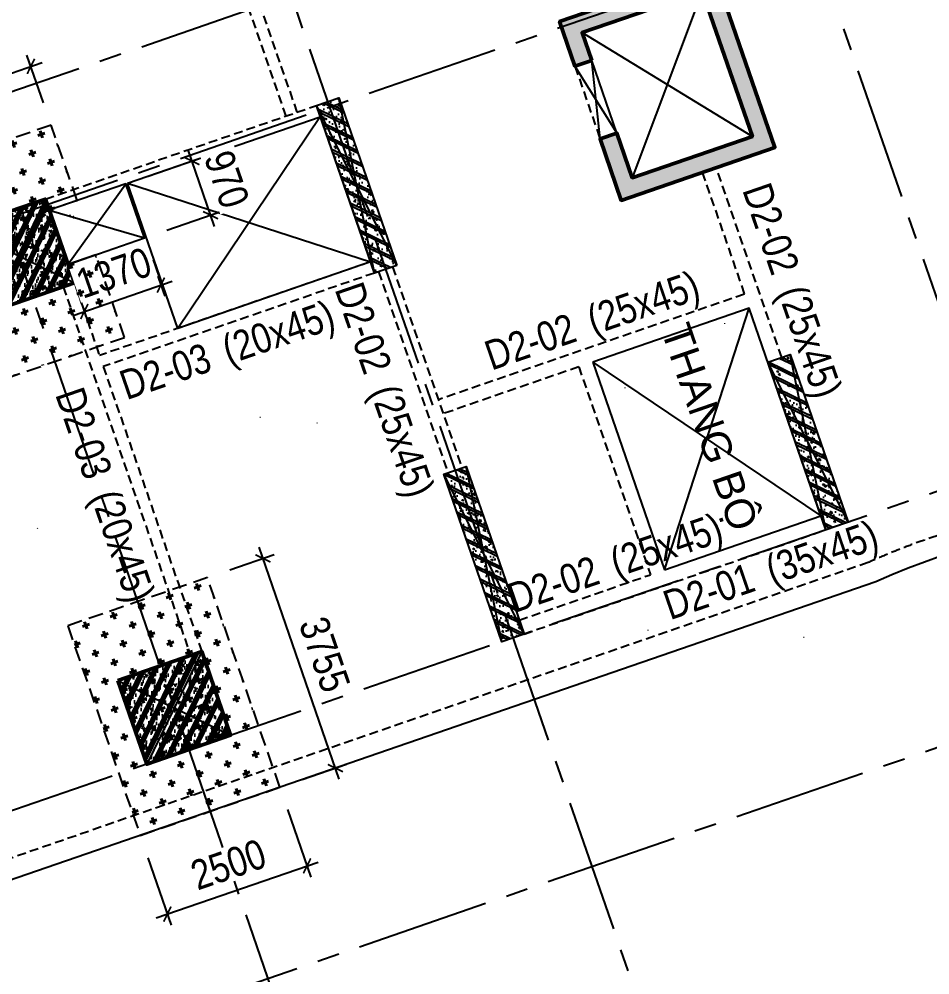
# Model space of a CAD drawing. Header units: millimetres. Extents: x -80883 to 1826631, y -376836 to 309394.
# Drawn here: x 1083966 to 1099371, y -320233 to -304058 of the extents above; entities that cross this region are included whole.
import ezdxf
from ezdxf.enums import TextEntityAlignment as Align

# ---------------------------------------------------------------- set-up
doc = ezdxf.new("R2010")
doc.units = ezdxf.units.MM
doc.header["$LTSCALE"] = 100
doc.header["$PDMODE"] = 32
doc.header["$PDSIZE"] = 2.5
for name, pattern in [('CENTER2', [1.125, 0.75, -0.125, 0.125, -0.125]), ('DASHED', [4.5, 3, -1.5]), ('HIDDEN', [0.375, 0.25, -0.125])]:
    doc.linetypes.add(name, pattern=pattern)
for name, color, linetype, lineweight in [('0-Hatch', 250, 'Continuous', 40), ('ccu12-Tencaukien', 9, 'Continuous', 15), ('KT-Net cot vach', 6, 'Continuous', 50)]:
    doc.layers.add(name, color=color, linetype=linetype, lineweight=lineweight)
for name, color, linetype in [('0-khuat', 3, 'HIDDEN'), ('A-GLAZ', 135, 'Continuous'), ('ccu11-Khuat', 9, 'DASHED'), ('ccu11-Thay', 7, 'Continuous'), ('ccu12-Manh', 8, 'Continuous'), ('ccu12-Text', 31, 'Continuous'), ('ccu12-Thay', 7, 'Continuous'), ('ccu12-Truc', 13, 'CENTER2'), ('KC2-DIM', 251, 'Continuous'), ('Xref.Asix of Basement B2$0$AUDIT_I_220805193045-5', 6, 'Continuous'), ('Xref_ST_MBDV Cot vach 30.7.2022|Xref_ST_MBDV Cot vach 30.7.2022|Xref_ST_MBDV Cot vach 30.7.2022|Xref_ST_MBDV Cot vach 30.7.2022|KC-Betong', 6, 'Continuous')]:
    doc.layers.add(name, color=color, linetype=linetype)
doc.styles.add('Arial', font='arial.ttf', dxfattribs={"width": 0.7})
doc.styles.add('Arial Narrow', font='ARIALN.TTF')
doc.dimstyles.new('ccu12-200', dxfattribs={"dimscale": 200, "dimtxt": 2.5, "dimasz": 1, "dimexe": 1, "dimexo": 2, "dimgap": 1, "dimtad": 1, "dimdec": 0, "dimrnd": 5, "dimdsep": 46, "dimtxsty": 'Arial Narrow', "dimblk": 'ARCHTICK', "dimcen": -1, "dimdle": 1, "dimclrd": 256, "dimclre": 256, "dimclrt": 3, "dimadec": 0, "dimazin": 2, "dimtfac": 0.1, "dimtdec": 0, "dimtmove": 0, "dimatfit": 1, "dimldrblk": 'ARCHTICK', "dimfxl": 1, "dimtvp": 0.8333333333333334, "dimtolj": 1, "dimtzin": 12, "dimarcsym": 0})
pattern_1 = [(49.99999999999999, (-549.9999999999709, 3049.999999999996), (286.9040730403014, -25.10085399303804), [30, -330]), (355, (-549.9999999999709, 3049.999999999996), (-55.50053344520001, 300.8768534800047), [24, -264]), (100.4514, (-526.0913279999709, 3047.908263999996), (231.4037526856086, 275.7758168243814), [25.496076, -280.4568448]), (46.18420000000001, (-549.9999999999709, 3129.999999999996), (426.8964194502578, -66.20760573160723), [45, -495]), (96.6356, (-514.4253019999708, 3124.482677199996), (373.8650822194813, 389.6471483601767), [38.2441152, -420.6852]), (351.1842, (-549.9999999999709, 3129.999999999996), (373.8647780534509, 389.6474403701299), [36, -396]), (21, (-509.9999999999709, 3109.999999999996), (238.7628208473847, -161.0475562661355), [30, -330]), (326.0000000000001, (-509.9999999999709, 3109.999999999996), (97.32613276863269, 290.0600180187412), [24, -264]), (71.4514, (-490.1031067999709, 3096.579357599996), (336.089051432596, 129.012198683981), [25.496076, -280.4568448]), (37.50000000000001, (-549.9999999999709, 3049.999999999996), (4.863942126916267, 133.1575415325246), [0, -260.8, 0, -268, 0, -265]), (7.499999999999999, (-549.9999999999709, 3049.999999999996), (105.2278149768594, 157.7646847529441), [0, -152.8, 0, -254.8, 0, -101]), (327.5, (-639.1999999999709, 3049.999999999996), (213.5289744689636, -9.021948693751902), [0, -100, 0, -312, 0, -414]), (317.5, (-679.1999999999709, 3049.999999999996), (233.2744677369545, 40.04199293292709), [0, -130, 0, -207.2, 0, -294]), (45, (-549.9999999999709, 3049.999999999996), (-120.2081528017131, 120.2081528017131), []), (45, (-549.9999999999709, 3098.999999999996), (-120.2081528017131, 120.2081528017131), [])]

# ---------------------------------------------------------------- blocks, each defined once
blk = doc.blocks.new('Grid-ST-flat-3')
at = {"layer": 'ccu12-Truc', "ltscale": 30}
for p, q in [((332626.6722212732, -42661.57128335354), (351715.9639600302, -97953.08526004129)), ((324450.2562037199, -45484.46361355273), (343539.5479429879, -100775.9775917197)), ((318967.803845129, -47377.27003148972), (338057.0955847398, -102668.7840106485)), ((348389.8671523776, -54057.7060485669), (307655.7401533651, -68121.08717252291)), ((349042.5590209738, -55948.20686175592), (308308.4320219613, -70011.58798571193)), ((377595.9390357226, -60477.92775269795), (312746.7367284152, -82866.99351539748)), ((352142.8453968058, -64928.08572440384), (311408.718397793, -78991.46684835991))]:
    blk.add_line(p, q, dxfattribs=at)
blk = doc.blocks.new('LOI-B2-T1-PN')
at = {"layer": 'KT-Net cot vach'}
h = blk.add_hatch(dxfattribs=at)
h.set_pattern_fill('1BETONG2-BOP', color=250, scale=30, style=0, pattern_type=2)
h.set_pattern_definition([(69.04713795401962, (17329.27607425139, -10971.50260310754), (209.5408150160534, 52.4275389604423), [22.49999999999967, -247.4999999999974]), (14.04713795401967, (17329.27607425139, -10971.50260310754), (-112.9888797136512, 199.7186960031902), [17.99999999999967, -197.9999999999974]), (119.4985379540196, (17346.73780785338, -10967.13364041253), (96.55213107871269, 252.1461576231357), [19.12205699999967, -210.3426335999974]), (65.23133795401962, (17309.69531820272, -10914.78757870855), (318.8479477665745, 57.54985840890612), [33.74999999999934, -371.2499999999947]), (115.6827379540196, (17336.26598341321, -10909.99177388585), (169.6772687876662, 367.7426062021764), [28.6830864, -315.5139]), (10.23133795401963, (17309.69531820272, -10914.78757870855), (169.6769816806724, 367.7427387715611), [26.99999999999998, -296.9999999999997]), (40.04713795401962, (17342.94801941444, -10919.17595678411), (208.685901516953, -55.73324418241951), [22.5, -247.5]), (245.0471379540196, (17342.94801941444, -10919.17595678411), (226.3167839920097, -37.87819630967974), [17.99999999999967, -197.9999999999974]), (90.49853795401846, (17360.33850826626, -10923.8204049003), (206.6892795315937, 173.7225965344256), [19.12205699999998, -210.3426335999998]), (86.54713795401962, (17329.27607425139, -10971.50260310754), (-73.0343233223647, 68.21249018210884), [0, -195.6, 0, -201, 0, -198.75]), (23.54713795401962, (17329.27607425139, -10971.50260310754), (43.13773376636044, 135.5289346431329), [0, -114.6, 0, -191.1, 0, -75.75]), (346.5471379540196, (17266.03882204625, -10993.33514610148), (153.5869696668104, 45.86723397553281), [0, -75, 0, -234, 0, -310.5]), (336.5471379540196, (17237.68130984693, -11003.12552412564), (155.5764329255628, 85.4834131405494), [0, -97.5, 0, -155.4, 0, -220.5]), (334.0471379540196, (17329.27607425139, -10971.50260310754), (55.79802255084359, 114.6421854267248), []), (334.0471379540196, (17317.28286117152, -10936.76465066319), (55.79802255084359, 114.6421854267248), [])])
h.paths.add_polyline_path([(25769.44210547558, -4009.780734042346), (25606.26913840394, -3537.155530718795), (27638.55751273665, -2835.511772305064), (28487.05694148713, -5293.162829644221), (26454.76856718189, -5994.806588023377), (26193.69181985571, -5238.606262686721), (25910.11669786018, -5336.51004292554), (26269.09722542646, -6376.285490257374), (28868.53584372322, -5478.834171400697), (27824.22885449301, -2454.032870068273), (25224.79023616505, -3351.484188966162), (25485.86698347959, -4107.684514281049)])
at = {"layer": 'ccu11-Khuat', "color": 6, "ltscale": 0.5}
blk.add_lwpolyline([(25485.86698347959, -4107.684514281049), (25910.1167071301, -5336.510039724992)], dxfattribs=at)
at = {"layer": 'ccu11-Thay', "color": 6, "ltscale": 0.5}
blk.add_lwpolyline([(26193.69181980868, -5238.606265068287), (25769.44210547558, -4009.780734042346)], dxfattribs=at)
at = {"layer": 'KC2-DIM', "ltscale": 0.5}
for points in [[(27638.55751273665, -2835.511772305064), (26454.76856718189, -5994.806588023377)], [(25606.26913840394, -3537.155530718795), (28487.05694148713, -5293.162829644221)], [(25910.1167071301, -5336.510039724992), (25769.44210471096, -4009.780734306318)], [(25485.86699274904, -4107.68451108085), (26193.69181907899, -5238.606262954941)]]:
    blk.add_lwpolyline(points, dxfattribs=at)
at = {"layer": 'KT-Net cot vach'}
blk.add_lwpolyline([(25769.44210547558, -4009.780734042346), (25606.26913840394, -3537.155530718795), (27638.55751273665, -2835.511772305064), (28487.05694148713, -5293.162829644221), (26454.76856718189, -5994.806588023377), (26193.69181985571, -5238.606262686721), (25910.11669786018, -5336.51004292554), (26269.09722542646, -6376.285490257374), (28868.53584372322, -5478.834171400697), (27824.22885449301, -2454.032870068273), (25224.79023616505, -3351.484188966162), (25485.86698347959, -4107.684514281049)], close=True, dxfattribs=at)
blk = doc.blocks.new('*U147')
h = blk.add_hatch()
h.set_pattern_fill('VATLIEU04', color=250, scale=40, style=0, pattern_type=2)
h.set_pattern_definition(pattern_1)
h.paths.add_polyline_path([(-475, -474.9999999999998), (-75, -475.0000000000038), (-74.9999999999709, 2524.999999999996), (-474.9999999999709, 2525)])
at = {"color": 6, "ltscale": 0.25}
blk.add_lwpolyline([(-475, -474.9999999999998), (-75, -475.0000000000038), (-74.9999999999709, 2524.999999999996), (-474.9999999999709, 2525)], close=True, dxfattribs=at)
at = {"layer": 'Defpoints', "linetype": 'ByBlock', "ltscale": 30}
for p, q in [((-75, -475.0000000000038), (-474.9999999999709, 2525)), ((-475, -474.9999999999998), (-74.9999999999709, 2524.999999999996))]:
    blk.add_line(p, q, dxfattribs=at)
blk = doc.blocks.new('*U151')
h = blk.add_hatch()
h.set_pattern_fill('VATLIEU04', color=250, scale=40, style=0, pattern_type=2)
h.set_pattern_definition([(49.99999999999999, (550, -550), (286.9040730403014, -25.10085399303804), [30, -330]), (355, (550, -550), (-55.50053344520001, 300.8768534800047), [24, -264]), (100.4514, (573.908672, -552.091736), (231.4037526856086, 275.7758168243814), [25.496076, -280.4568448]), (46.18420000000001, (550, -470), (426.8964194502578, -66.20760573160723), [45, -495]), (96.6356, (585.574698, -475.5173228), (373.8650822194813, 389.6471483601767), [38.2441152, -420.6852]), (351.1842, (550, -470), (373.8647780534509, 389.6474403701299), [36, -396]), (21, (590, -490), (238.7628208473847, -161.0475562661355), [30, -330]), (326.0000000000001, (590, -490), (97.32613276863269, 290.0600180187412), [24, -264]), (71.4514, (609.8968932, -503.4206424), (336.089051432596, 129.012198683981), [25.496076, -280.4568448]), (37.50000000000001, (550, -550), (4.863942126916267, 133.1575415325246), [0, -260.8, 0, -268, 0, -265]), (7.499999999999999, (550, -550), (105.2278149768594, 157.7646847529441), [0, -152.8, 0, -254.8, 0, -101]), (327.5, (460.8, -550), (213.5289744689636, -9.021948693751902), [0, -100, 0, -312, 0, -414]), (317.5, (420.8, -550), (233.2744677369545, 40.04199293292709), [0, -130, 0, -207.2, 0, -294]), (45, (550, -550), (-120.2081528017131, 120.2081528017131), []), (45, (550, -501), (-120.2081528017131, 120.2081528017131), [])])
h.paths.add_polyline_path([(-475, 475), (1025, 475), (1025, -1025), (-475, -1025)])
at = {"color": 6, "ltscale": 0.25}
blk.add_lwpolyline([(-475, 475), (1025, 475), (1025, -1025), (-475, -1025)], close=True, dxfattribs=at)
at = {"layer": 'Defpoints', "linetype": 'ByBlock', "ltscale": 30}
for p, q in [((1025, 475), (-475, -1025)), ((-475, 475), (1025, -1025))]:
    blk.add_line(p, q, dxfattribs=at)
blk = doc.blocks.new('*U339')
h = blk.add_hatch()
h.set_pattern_fill('VATLIEU04', color=250, scale=40, style=0, pattern_type=2)
h.set_pattern_definition(pattern_1)
h.paths.add_polyline_path([(-475, -474.9999999999998), (-75, -475.0000000000038), (-74.9999999999709, 2524.999999999996), (-474.9999999999709, 2525)])
at = {"color": 6, "ltscale": 0.25}
blk.add_lwpolyline([(-475, -474.9999999999998), (-75, -475.0000000000038), (-74.9999999999709, 2524.999999999996), (-474.9999999999709, 2525)], close=True, dxfattribs=at)
at = {"layer": 'Defpoints', "linetype": 'ByBlock', "ltscale": 30}
for p, q in [((-75, -475.0000000000038), (-474.9999999999709, 2525)), ((-475, -474.9999999999998), (-74.9999999999709, 2524.999999999996))]:
    blk.add_line(p, q, dxfattribs=at)
blk = doc.blocks.new('MBDVCOTVACH-T2-T6-PN')
at = {"layer": 'KT-Net cot vach', "rotation": 19.04713795399666}
for p in [(15714.6191477098, -7137.365310385358), (18358.02121345303, -14793.89360237541)]:
    blk.add_blockref('*U151', p, dxfattribs=at)
at = {"layer": 'Xref.Asix of Basement B2$0$AUDIT_I_220805193045-5', "linetype": 'ByBlock', "xscale": -0.9999999999999996, "rotation": 19.04713795400157}
blk.add_blockref('*U147', (29502.41619351669, -11528.16849046061), dxfattribs=at)
at = {"layer": 'Xref_ST_MBDV Cot vach 30.7.2022|Xref_ST_MBDV Cot vach 30.7.2022|Xref_ST_MBDV Cot vach 30.7.2022|Xref_ST_MBDV Cot vach 30.7.2022|KC-Betong', "linetype": 'ByBlock', "xscale": -0.9999999999999996, "rotation": 19.04713795400157}
for p in [(21866.08068438037, -7182.322219422087), (24019.96383572998, -13420.9749081356)]:
    blk.add_blockref('*U339', p, dxfattribs=at)
blk = doc.blocks.new('*U693')
at = {"layer": 'ccu12-Tencaukien', "color": 8, "ltscale": 10000}
blk.add_line((360.6565736538532, -155.3215232637356), (354.4065714950475, -155.3215232637356), dxfattribs=at)
at = {"layer": 'ccu12-Text', "color": 2, "style": 'Arial Narrow', "width": 0.8}
blk.add_attdef('SH', text='', height=300, dxfattribs=at).set_placement((275.6048113084853, 5.864471777974813), align=Align.BOTTOM_RIGHT)
at = {"layer": 'ccu12-Text', "color": 31, "style": 'Arial Narrow', "width": 0.8}
for tag, p in [('(', (507.5315725744504, -75.41116959831947)), ('KT', (632.605666770517, -75.41116959831947)), (')', (962.8971199221714, -75.41116959831947))]:
    blk.add_attdef(tag, text='', height=250, dxfattribs=at).set_placement(p, align=Align.BOTTOM_LEFT)
blk = doc.blocks.new('MBKC-T2-PN')
at = {"layer": 'ccu11-Khuat', "ltscale": 0.5}
for p, q in [((17796.04795215442, 3763.731117198477), (20782.11325171264, -4885.310106621939)), ((17606.99794484093, 3698.461955893144), (20593.06324439915, -4950.579267927271)), ((16528.4864958094, -6353.86678473436), (21112.95098117762, -4771.08899757202)), ((22026.71959426114, -7417.790148823289, -2.677769264985028e-08), (17442.25511439401, -9000.567932027741)), ((22162.88256403874, -7582.364272304578, -2.677769264985028e-08), (23337.72792247869, -10985.26573778957, -2.677769264985028e-08)), ((22399.19516580855, -7500.777789080574, -2.677769264985028e-08), (23574.04052424873, -10903.67925456457, -2.677769264985028e-08)), ((22091.98878108896, -7606.840230153175, -2.677769264985028e-08), (17507.52430122183, -9189.618013357627)), ((16828.95531568816, -7837.011581536324), (18982.83848034567, -14075.6642635098)), ((17018.00539701805, -7771.742394708504), (17442.25511439401, -9000.567932027683)), ((17507.52430122159, -9189.618013357627), (19171.88856167556, -14010.39507668198))]:
    blk.add_line(p, q, dxfattribs=at)
at = {"layer": 'ccu11-Khuat', "ltscale": 0.5, "elevation": -2.677769264985028e-08}
blk.add_lwpolyline([(57386.55828894489, -12930.04420790478), (65794.96816600184, -10027.05643183063, 0.260495241581582), (69736.50495830015, -12426.6161779894), (99368.00793614518, -12426.6161779894, -0.2609853684017961), (101894.5837610736, -14307.26193159987), (105248.9736585456, -29866.61846812873, -0.450430548376512), (100589.6931814908, -35326.6158653514), (55455.61416863091, -35326.6158653514, -0.3270381078692864), (50922.90468503162, -31997.94642836676), (46413.0024276413, -18965.37748569861, 0.4276044270060953), (30445.87231722521, -12504.80555859185), (12824.43251889106, -18584.35473983688, -0.1315578741241553), (10225.70651983377, -18473.84767023224), (9061.065310114762, -18020.38528109412, -0.1846755877232493), (7455.469289202709, -16623.04162249499), (2976.957835427951, -9107.263866643538, -0.02202630655640508), (-406.9169527585618, -3413.254662496154, -0.399242345885018), (1800.966408062493, 257.1217708188342), (31224.41949791997, 10401.15608117677, -0.1203839840985261), (42572.85465626395, 11719.39024886949), (58379.85115727969, 7611.132730447047, -0.2258253160871416), (60186.44089432061, 5977.409135053749), (62085.54238365032, 488.0873970090761), (51857.30011690897, -3043.19410645077)], format="xyb", dxfattribs=at)
for points in [[(28985.2579315661, -9035.466570069024), (27875.6817554913, -5821.615187518997)], [(27639.36915382789, -5903.201671051444), (28350.80329097109, -7963.847559591348), (23175.89848677674, -9750.473759857705)], [(25549.71719465591, -9195.397475334408), (23257.48497000174, -9986.786361627106)], [(25549.71719467081, -9195.397475377249), (26763.72422445193, -12711.72943452228)], [(24623.97225253214, -13714.95498132077), (29727.98328719847, -11952.80472232221)], [(24542.38576899725, -13478.64237965841), (26763.72422445193, -12711.72943452228)]]:
    blk.add_lwpolyline(points, dxfattribs=at)
at = {"layer": 'ccu11-Thay', "elevation": -2.677769264985028e-08}
blk.add_lwpolyline([(31106.50862324028, 10730.72166345781, -0.1205795836710196), (42638.87427653908, 12063.859528495), (58473.93031160696, 7948.309303218033, -0.2272385897093211), (60513.964432284, 6101.209794561379), (65878.81921774126, -9405.815059417277, 0.2908633368540378), (69743.13952882006, -12076.6161779894), (99390.07919017388, -12076.6161779894, -0.2655275921417467), (102229.2245215473, -14198.71881677723), (105593.7353260962, -29805.02123810095, -0.4513714951595503), (100592.7770390881, -35676.6158653514), (55455.39553553029, -35676.6158653514, -0.3267809868965265), (50590.57907296135, -32107.86789232772), (46084.8424524439, -19087.33667168533, 0.427810969143063), (30575.2745344413, -12830.40558466513), (12920.16765186726, -18921.57020124164, -0.1330764012900887), (10109.49357222929, -18804.19336872117), (8937.306803341722, -18347.79305564612, -0.183720991931343), (7150.621857264778, -16795.18900673359), (2680.126648878446, -9292.86400619999, -0.02215701127767281), (-737.5723420327995, -3537.213185448665, -0.4024491153328594), (1696.95094252727, 591.477936539799), (31106.50862324028, 10730.72166345781)], format="xyb", dxfattribs=at)
at = {"layer": 'ccu11-Thay', "ltscale": 0.5, "elevation": -2.677769264985028e-08}
blk.add_lwpolyline([(17917.10628433712, -6086.032560526219), (21178.22016549576, -4960.139091522316), (22026.71959426114, -7417.790148823289), (18765.60571194836, -8543.683614482288), (17917.10629054694, -6086.032558382256)], dxfattribs=at)
at = {"layer": 'ccu12-Manh', "ltscale": 0.5, "elevation": -2.677769264985028e-08}
for points in [[(27000.03682611557, -12630.14295099053), (28432.38977450738, -8200.160161253181)], [(25786.02979636891, -9113.810991785664), (29646.39680366684, -11716.4921206588)]]:
    blk.add_lwpolyline(points, dxfattribs=at)
at = {"layer": 'ccu12-Thay', "ltscale": 0.5, "elevation": -2.677769264985028e-08}
for points in [[(27000.03682611557, -12630.14295099053), (29646.39680366684, -11716.49212065886), (28432.38977450738, -8200.160161253181), (25786.02979631955, -9113.810991802718)], [(25786.02979631955, -9113.810991802718), (27000.03682611557, -12630.14295099053)]]:
    blk.add_lwpolyline(points, dxfattribs=at)
at = {"layer": 'KC2-DIM', "ltscale": 0.5, "elevation": -2.677769264985028e-08}
for points in [[(21178.22017163131, -4960.139089404023), (18765.60571194836, -8543.683614482288)], [(17917.10628433712, -6086.032560526219), (22026.71959426114, -7417.790148823289)]]:
    blk.add_lwpolyline(points, dxfattribs=at)
blk = doc.blocks.new('_ARCHTICK')
at = {"color": 0, "linetype": 'ByBlock', "const_width": 0.15}
blk.add_lwpolyline([(-0.5, -0.5), (0.5, 0.5)], dxfattribs=at)
blk = doc.blocks.new('*D1060')
at = {"layer": 'KC2-DIM', "lineweight": -2, "ltscale": 0.5, "transparency": 16777216}
for p, q in [((18335.84273412436, -7390.815972107937), (18545.85654649997, -7999.114016423746)), ((16996.54420930117, -8322.427179808692), (18669.63742201583, -7744.794739025181)), ((17040.84967432412, -7837.910011008741), (17250.86348669973, -8446.20805532455))]:
    blk.add_line(p, q, dxfattribs=at)
at = {"layer": 'KC2-DIM', "lineweight": -2, "ltscale": 0.5, "transparency": 16777216, "xscale": 200, "yscale": 200, "zscale": 200}
for p, rotation in [((18480.58734555862, -7810.063939966534), 19.04714223141409), ((17185.59428575838, -8257.157978867337), 199.0471422314141)]:
    blk.add_blockref('_ARCHTICK', p, dxfattribs=dict(at, rotation=rotation))
at = {"layer": 'KC2-DIM', "color": 3, "ltscale": 0.5, "transparency": 16777216, "insert": (17684.50988739006, -7603.251227045295), "char_height": 500, "attachment_point": 5, "rotation": 19.04714223141409, "style": 'Arial Narrow', "bg_fill": 3, "box_fill_scale": 1.1, "bg_fill_color": 256, "bg_fill_true_color": 13158600, "bg_fill_transparency": 0}
blk.add_mtext('\\A1;1370', dxfattribs=at)
at = {"layer": 'Defpoints', "color": 0, "ltscale": 0.5, "transparency": 16777216}
for p in [(18205.30433224165, -7012.715819193516), (16910.31127244141, -7459.80985809432), (18480.58734555862, -7810.063939966534)]:
    blk.add_point(p, dxfattribs=at)
blk = doc.blocks.new('*D1063')
at = {"layer": 'Defpoints', "color": 0, "ltscale": 0.5, "transparency": 16777216}
for p in [(19006.526751343, -5709.912145106054), (17888.74875235325, -6095.822945300609), (18205.30433224165, -7012.715819193516)]:
    blk.add_point(p, dxfattribs=at)
at = {"layer": 'KC2-DIM', "lineweight": -2, "ltscale": 0.5, "transparency": 16777216}
for p, q in [((18266.84891108601, -5965.284560270552), (19195.57683070938, -5644.642952591025)), ((19388.35152374643, -6815.855098365347), (18941.25755882797, -5520.862065739669)), ((18583.40449097442, -6882.177434163459), (19512.13241059778, -6561.535826483933))]:
    blk.add_line(p, q, dxfattribs=at)
at = {"layer": 'KC2-DIM', "lineweight": -2, "ltscale": 0.5, "transparency": 16777216, "xscale": 200, "yscale": 200, "zscale": 200}
for p, rotation in [((19006.526751343, -5709.912145106054), 109.0471396776312), ((19323.0823312314, -6626.805018998962), 289.0471396776312)]:
    blk.add_blockref('_ARCHTICK', p, dxfattribs=dict(at, rotation=rotation))
at = {"layer": 'KC2-DIM', "color": 3, "ltscale": 0.5, "transparency": 16777216, "insert": (19595.16428028138, -6019.777672966031), "char_height": 500, "attachment_point": 5, "rotation": 289.04713967763115, "style": 'Arial Narrow', "bg_fill": 3, "box_fill_scale": 1.1, "bg_fill_color": 256, "bg_fill_true_color": 13158600, "bg_fill_transparency": 0}
blk.add_mtext('\\A1;970', dxfattribs=at)
blk = doc.blocks.new('MBKC-N-T2')
at = {"layer": '0-Hatch', "ltscale": 2}
h = blk.add_hatch(dxfattribs=at)
h.set_pattern_fill('CROSS', color=256, scale=1000, angle=109.047137953997, style=0)
h.set_pattern_definition([(109.0471379539969, (4049908.878848452, -6946061.760030065), (-317.8990851971258, 154.7261181275824), [124.9999999999992, -374.9999999999967]), (199.0471379539969, (4049947.560377985, -6945982.285258765), (-154.7261181275824, -317.8990851971258), [124.9999999999992, -374.9999999999966])])
h.paths.add_polyline_path([(17382.93701326451, -7296.636609298119), (16910.31128097908, -7459.809765912942), (16593.75571667822, -6542.916886637395), (16593.75576659129, -6542.916869405075), (17181.9126274304, -6714.376471320109), (16625.8138976309, -5103.655852529919), (14262.68787389947, -5919.520667289326), (14818.78642607434, -7530.24077159632), (15175.88008266734, -7032.435796248959), (15492.43566255574, -7949.328670141986), (14904.27980645653, -7777.869372728514), (15502.80332056247, -9511.471902892052), (17865.92934429436, -8695.607088132645)])
h = blk.add_hatch(dxfattribs=at)
h.set_pattern_fill('CROSS', color=256, scale=1000, angle=109.047137953997, style=0)
h.set_pattern_definition([(109.0471379539969, (4052552.280901732, -6953718.288315989), (-317.8990851971258, 154.7261181275824), [124.9999999999992, -374.9999999999966]), (199.0471379539969, (4052590.962431265, -6953638.81354469), (-154.7261181275824, -317.8990851971258), [124.9999999999991, -374.9999999999966])])
h.paths.add_polyline_path([(16906.08992717974, -13576.04895321344), (18131.03383597103, -17124.05923229764), (20494.15985970292, -16308.19441753824), (19269.21595091117, -12760.18413845403)])
at = {"layer": '0-khuat', "ltscale": 10}
for points in [[(17066.38123200461, -6379.743804927799), (16625.8138976309, -5103.655852529919), (14262.68787389947, -5919.520667289326), (14703.25521968398, -7195.608652738563)], [(15019.81100094365, -8112.501457108534), (15502.80332056247, -9511.471902892052), (17865.92934429436, -8695.607088132645), (17382.93701326451, -7296.636609298002)]]:
    blk.add_lwpolyline(points, dxfattribs=at)
at = {"layer": '0-khuat', "linetype": 'ByBlock', "ltscale": 10}
for points in [[(17066.38123200461, -6379.743804927799), (16593.75569260912, -6542.916894947295), (16910.31128097908, -7459.809765912651)], [(17382.93701326451, -7296.636609298061), (16910.31128097908, -7459.809765912651)]]:
    blk.add_lwpolyline(points, dxfattribs=at)
at = {"layer": '0-khuat', "ltscale": 10}
blk.add_lwpolyline([(20494.15985970292, -16308.19441753824), (19269.21595091117, -12760.18413845403), (16906.08992717974, -13576.04895321344), (18131.03383597103, -17124.05923229764)], close=True, dxfattribs=at)
blk = doc.blocks.new('*D1132')
at = {"layer": 'Defpoints', "color": 0, "ltscale": 0.5, "transparency": 16777216}
for p in [(1088376.28189472, -317057.6481828102), (1086013.155870988, -317873.5129975696), (1088835.87554889, -318388.8463235595)]:
    blk.add_point(p, dxfattribs=at)
at = {"layer": 'KC2-DIM', "lineweight": -2, "ltscale": 0.5, "transparency": 16777216}
for p, q in [((1088506.820265081, -317435.7483466072), (1088901.14473407, -318577.8964054581)), ((1086143.69424135, -318251.6131613667), (1086538.018710339, -319393.7612202176)), ((1086283.699443259, -319269.9803234997), (1089024.925630788, -318323.5771383788))]:
    blk.add_line(p, q, dxfattribs=at)
at = {"layer": 'KC2-DIM', "lineweight": -2, "ltscale": 0.5, "transparency": 16777216, "xscale": 200, "yscale": 200, "zscale": 200}
for p, rotation in [((1088835.87554889, -318388.8463235595), 19.04713745481569), ((1086472.749525158, -319204.711138319), 199.0471374548157)]:
    blk.add_blockref('_ARCHTICK', p, dxfattribs=dict(at, rotation=rotation))
at = {"layer": 'KC2-DIM', "color": 3, "ltscale": 0.5, "transparency": 16777216, "insert": (1087505.731644633, -318366.4189861808), "char_height": 500, "attachment_point": 5, "rotation": 19.047137454815694, "style": 'Arial Narrow', "bg_fill": 3, "box_fill_scale": 1.1, "bg_fill_color": 256, "bg_fill_true_color": 13158600, "bg_fill_transparency": 0}
blk.add_mtext('\\A1;2500', dxfattribs=at)
blk = doc.blocks.new('*D1133')
at = {"layer": 'Defpoints', "color": 0, "ltscale": 0.5, "transparency": 16777216}
for p in [(1088090.188490286, -313185.5015241448), (1087151.337985928, -313509.6379037258), (1088376.28189472, -317057.6481828101)]:
    blk.add_point(p, dxfattribs=at)
at = {"layer": 'KC2-DIM', "lineweight": -2, "ltscale": 0.5, "transparency": 16777216}
for p, q in [((1087529.438148621, -313379.0995301664), (1088279.238571632, -313120.232337365)), ((1089380.401585857, -316922.5618845754), (1088024.919303506, -312996.4514427983)), ((1088754.382057413, -316927.1098092506), (1089504.182480424, -316668.2426164492))]:
    blk.add_line(p, q, dxfattribs=at)
at = {"layer": 'KC2-DIM', "lineweight": -2, "ltscale": 0.5, "transparency": 16777216, "xscale": 200, "yscale": 200, "zscale": 200}
for p, rotation in [((1088090.188490286, -313185.5015241448), 109.0471379394241), ((1089315.132399077, -316733.511803229), 289.0471379394241)]:
    blk.add_blockref('_ARCHTICK', p, dxfattribs=dict(at, rotation=rotation))
at = {"layer": 'KC2-DIM', "color": 3, "ltscale": 0.5, "transparency": 16777216, "insert": (1089133.020188183, -314810.9257676565), "char_height": 500, "attachment_point": 5, "rotation": 289.0471379394241, "style": 'Arial Narrow', "bg_fill": 3, "box_fill_scale": 1.1, "bg_fill_color": 256, "bg_fill_true_color": 13158600, "bg_fill_transparency": 0}
blk.add_mtext('\\A1;3755', dxfattribs=at)
blk = doc.blocks.new('*D1134')
at = {"layer": 'Defpoints', "color": 0, "ltscale": 0.5, "transparency": 16777216}
for p in [(1084164.138218052, -304857.310667334), (1084507.935932648, -305853.1096178017), (1082144.809908916, -306668.9744325611)]:
    blk.add_point(p, dxfattribs=at)
at = {"layer": 'KC2-DIM', "lineweight": -2, "ltscale": 0.5, "transparency": 16777216}
for p, q in [((1084377.397562286, -305475.0094540047), (1084098.869032871, -304668.2605854355)), ((1081611.962112422, -305738.4446672742), (1084353.18829995, -304792.0414821533)), ((1082014.271538555, -306290.8742687641), (1081735.74300914, -305484.125400195))]:
    blk.add_line(p, q, dxfattribs=at)
at = {"layer": 'KC2-DIM', "lineweight": -2, "ltscale": 0.5, "transparency": 16777216, "xscale": 200, "yscale": 200, "zscale": 200}
for p, rotation in [((1084164.138218052, -304857.310667334), 19.04713745481918), ((1081801.012194321, -305673.1754820934), 199.0471374548192)]:
    blk.add_blockref('_ARCHTICK', p, dxfattribs=dict(at, rotation=rotation))
at = {"layer": 'KC2-DIM', "color": 3, "ltscale": 0.5, "transparency": 16777216, "insert": (1082833.994313796, -304834.8833299553), "char_height": 500, "attachment_point": 5, "rotation": 19.04713745481918, "style": 'Arial Narrow', "bg_fill": 3, "box_fill_scale": 1.1, "bg_fill_color": 256, "bg_fill_true_color": 13158600, "bg_fill_transparency": 0}
blk.add_mtext('\\A1;2500', dxfattribs=at)
blk = doc.blocks.new('LOMO-PODIUM-PN')
at = {"layer": 'ccu11-Thay', "ltscale": 0.5}
blk.add_lwpolyline([(16593.7557044772, -6542.916851297545), (16910.31128097908, -7459.809765912592), (18205.30433224165, -7012.715819193516), (17888.74875235325, -6095.822945300606), (16593.75571667799, -6542.916886637453)], dxfattribs=at)
at = {"layer": 'KC2-DIM', "color": 252, "ltscale": 0.5}
dim = blk.add_linear_dim(base=(18480.58734555862, -7810.063939966534), p1=(16910.31127244141, -7459.809858094319), p2=(18205.30433224165, -7012.715819193516), angle=19.047142231414092, dimstyle='ccu12-200', override={"dimfxl": 150, "dimtfill": 1}, dxfattribs=at)
dim.commit()
dim.dimension.update_dxf_attribs({"geometry": '*D1060', "text_midpoint": (17833.0908156585, -8033.610959416936), "dimtype": 129})
dim = blk.add_linear_dim(base=(19006.526751343, -5709.912145106054), p1=(18205.30433224165, -7012.715819193516), p2=(17888.74875235325, -6095.822945300606), angle=109.047139677631, dimstyle='ccu12-200', override={"dimfxl": 150, "dimtfill": 1}, dxfattribs=at)
dim.commit()
dim.dimension.update_dxf_attribs({"geometry": '*D1063', "text_midpoint": (19164.8045412872, -6168.35858205251), "dimtype": 129})
for p, q in [((16910.31128097908, -7459.809765912592), (17888.74875235325, -6095.822945300606)), ((16593.7557044772, -6542.916851297545), (18205.30433224165, -7012.715819193516))]:
    blk.add_line(p, q, dxfattribs=at)

msp = doc.modelspace()

# ---------------------------------------------------------------- linework, layer by layer
at = {"layer": 'A-GLAZ'}
msp.add_lwpolyline([(1098988.630658257, -290018.7321018141, -0.1205795836710196), (1110520.996311556, -288685.5942367769), (1126356.052346624, -292801.1444620539, -0.2272385897093211), (1128396.086467301, -294648.2439707106), (1133760.941252758, -310155.2688246892, 0.2908633368540378), (1137625.261563837, -312826.0699432613), (1167272.201225191, -312826.0699432613, -0.2655275921417467), (1170111.346556564, -314948.1725820492), (1173475.857361113, -330554.4750033729, -0.4513714951595503), (1168474.899074105, -336426.0696306233), (1123337.517570547, -336426.0696306233, -0.3267809868965265), (1118472.701107978, -332857.3216575996), (1113966.964487461, -319836.7904369573, 0.427810969143063), (1098457.396569458, -313579.8593499371), (1080802.289686884, -319671.0239665136, -0.1330764012900887), (1077991.615607246, -319553.6471339931), (1076819.428838359, -319097.2468209181, -0.183720991931343), (1075032.743892282, -317544.6427720055), (1070562.248683895, -310042.3177714719, -0.02215701127767281), (1067144.549692984, -304286.6669507206, -0.4024491153328594), (1069579.072977544, -300157.9758287321), (1098988.630658257, -290018.7321018141)], format="xyb", dxfattribs=at)

# ---------------------------------------------------------------- block references
for name, p in [('Grid-ST-flat-3', (758919.5391998056, -243129.7985158589)), ('LOI-B2-T1-PN', (1067882.122035017, -300749.4537652719))]:
    msp.add_blockref(name, p)
at = {"layer": 'ccu12-Tencaukien', "extrusion": (-9.80437330037572e-07, -4.376655619254602e-07, 0.9999999999994236)}
ref = msp.add_blockref('*U693', (1096394.4529116, -308701.2425691274, 0.3453441389851242), dxfattribs=dict(at, xscale=1.815893337873054, yscale=1.815893337873054, zscale=1.815893337873054, rotation=249.4698337379082))
ref.add_attrib('KT', '(25x45)', dxfattribs={"color": 31, "extrusion": (-9.80437330037572e-07, -4.376655619254602e-07, 0.9999999999994236), "height": 499.9999999999999, "rotation": 289.0210070006092, "style": 'Arial Narrow'}).set_placement((1096651.41287056, -308727.4223290638, -0.9406159047406223), align=Align.BOTTOM_LEFT)
ref.add_attrib('SH', 'D2-02', dxfattribs={"color": 2, "extrusion": (-9.80437330037572e-07, -4.376655619254602e-07, 0.9999999999994236), "height": 499.9999999999999, "rotation": 289.0210070006092, "style": 'Arial Narrow'}).set_placement((1096560.01371044, -308472.3855833436, -0.940404822569808), align=Align.BOTTOM_RIGHT)
at = {"layer": 'ccu12-Tencaukien', "extrusion": (4.376655619254604e-07, -9.80437330037572e-07, 0.9999999999994236)}
ref = msp.add_blockref('*U693', (1093708.317907097, -309807.5823869988, -0.1541610381571215), dxfattribs=dict(at, xscale=1.815893337873054, yscale=1.815893337873054, zscale=1.815893337873054, rotation=339.469833737933))
ref.add_attrib('KT', '(25x45)', dxfattribs={"color": 31, "extrusion": (4.376655619254604e-07, -9.80437330037572e-07, 0.9999999999994236), "height": 499.9999999999999, "rotation": 19.02100700350106, "style": 'Arial Narrow'}).set_placement((1093734.497667033, -309550.622428039, 0.782211829835936), align=Align.BOTTOM_LEFT)
ref.add_attrib('SH', 'D2-02', dxfattribs={"color": 2, "extrusion": (4.376655619254604e-07, -9.80437330037572e-07, 0.9999999999994236), "height": 499.9999999999999, "rotation": 19.02100700350106, "style": 'Arial Narrow'}).set_placement((1093479.460921313, -309642.0215881599, 0.7824229120067504), align=Align.BOTTOM_RIGHT)
at = {"layer": 'ccu12-Tencaukien', "extrusion": (-9.80437330037572e-07, -4.376655619254602e-07, 0.9999999999994236)}
ref = msp.add_blockref('*U693', (1089500.356046161, -310381.3329602648, 0.3453441389851235), dxfattribs=dict(at, xscale=1.815893337873054, yscale=1.815893337873054, zscale=1.815893337873054, rotation=249.4698337379082))
ref.add_attrib('KT', '(25x45)', dxfattribs={"color": 31, "extrusion": (-9.80437330037572e-07, -4.376655619254602e-07, 0.9999999999994236), "height": 499.9999999999999, "rotation": 289.0210070006092, "style": 'Arial Narrow'}).set_placement((1089757.31600512, -310407.5127202012, -0.933121357111639), align=Align.BOTTOM_LEFT)
ref.add_attrib('SH', 'D2-02', dxfattribs={"color": 2, "extrusion": (-9.80437330037572e-07, -4.376655619254602e-07, 0.9999999999994236), "height": 499.9999999999999, "rotation": 289.0210070006092, "style": 'Arial Narrow'}).set_placement((1089665.916845, -310152.4759744808, -0.9329102749408247), align=Align.BOTTOM_RIGHT)
at = {"layer": 'ccu12-Tencaukien', "extrusion": (4.376655619254604e-07, -9.80437330037572e-07, 0.9999999999994236)}
ref = msp.add_blockref('*U693', (1094097.890083173, -313909.8790629013, -0.1542234263391099), dxfattribs=dict(at, xscale=1.815893337873054, yscale=1.815893337873054, zscale=1.815893337873054, rotation=339.469833737933))
ref.add_attrib('KT', '(25x45)', dxfattribs={"color": 31, "extrusion": (4.376655619254604e-07, -9.80437330037572e-07, 0.9999999999994236), "height": 499.9999999999999, "rotation": 19.02100700350106, "style": 'Arial Narrow'}).set_placement((1094124.069843108, -313652.9191039419, 0.7861443645865434), align=Align.BOTTOM_LEFT)
ref.add_attrib('SH', 'D2-02', dxfattribs={"color": 2, "extrusion": (4.376655619254604e-07, -9.80437330037572e-07, 0.9999999999994236), "height": 499.9999999999999, "rotation": 19.02100700350106, "style": 'Arial Narrow'}).set_placement((1093869.033097388, -313744.3182640626, 0.7863554467573578), align=Align.BOTTOM_RIGHT)
ref = msp.add_blockref('*U693', (1096729.189598163, -314032.0095952806, -0.1541610381571221), dxfattribs=dict(at, xscale=1.815893337873054, yscale=1.815893337873054, zscale=1.815893337873054, rotation=339.469833737933))
ref.add_attrib('KT', '(35x45)', dxfattribs={"color": 31, "extrusion": (4.376655619254604e-07, -9.80437330037572e-07, 0.9999999999994236), "height": 499.9999999999999, "rotation": 19.02100700350106, "style": 'Arial Narrow'}).set_placement((1096755.369358099, -313775.0496363209, 0.7872856130476321), align=Align.BOTTOM_LEFT)
ref.add_attrib('SH', 'D2-01', dxfattribs={"color": 2, "extrusion": (4.376655619254604e-07, -9.80437330037572e-07, 0.9999999999994236), "height": 499.9999999999999, "rotation": 19.02100700350106, "style": 'Arial Narrow'}).set_placement((1096500.332612379, -313866.4487964417, 0.7874966952184468), align=Align.BOTTOM_RIGHT)
at = {"layer": 'KC2-DIM', "ltscale": 0.5}
msp.add_blockref('MBKC-T2-PN', (1067882.122035017, -300749.4537652719), dxfattribs=at)
at = {"layer": 'KC2-DIM'}
msp.add_blockref('MBDVCOTVACH-T2-T6-PN', (1067882.122035017, -300749.4537652719), dxfattribs=at)

# ---------------------------------------------------------------- texts
at = {"layer": 'ccu12-Tencaukien', "color": 31, "style": 'Arial'}
msp.add_text('THANG BỘ', height=499.9999999999998, rotation=289.0471379504801, dxfattribs=at).set_placement((1094817.730015573, -309318.7478700468))

# ---------------------------------------------------------------- next in the draw order: block references
at = {"layer": 'ccu11-Thay'}
msp.add_blockref('LOMO-PODIUM-PN', (1067882.122035017, -300749.4537652719), dxfattribs=at)

# ---------------------------------------------------------------- next in the draw order: block references
msp.add_blockref('MBKC-N-T2', (1067882.122035017, -300749.4537652719))
at = {"layer": 'ccu12-Tencaukien', "extrusion": (4.376655619254604e-07, -9.80437330037572e-07, 0.9999999999994236)}
ref = msp.add_blockref('*U693', (1087534.841975968, -310307.7881217728, -0.1563725088167914), dxfattribs=dict(at, xscale=1.815893337873054, yscale=1.815893337873054, zscale=1.815893337873054, rotation=339.469833737933))
ref.add_attrib('KT', '(20x45)', dxfattribs={"color": 31, "extrusion": (4.376655619254604e-07, -9.80437330037572e-07, 0.9999999999994236), "height": 499.9999999999999, "rotation": 19.02100700350106, "style": 'Arial Narrow'}).set_placement((1087561.021735904, -310050.828162813, 0.780000359176266), align=Align.BOTTOM_LEFT)
ref.add_attrib('SH', 'D2-03', dxfattribs={"color": 2, "extrusion": (4.376655619254604e-07, -9.80437330037572e-07, 0.9999999999994236), "height": 499.9999999999999, "rotation": 19.02100700350106, "style": 'Arial Narrow'}).set_placement((1087305.984990183, -310142.2273229338, 0.7802114413470805), align=Align.BOTTOM_RIGHT)
at = {"layer": 'ccu12-Tencaukien', "extrusion": (-9.80437330037572e-07, -4.376655619254602e-07, 0.9999999999994236)}
ref = msp.add_blockref('*U693', (1084772.519391399, -312161.6845091389, 0.3507586850907265), dxfattribs=dict(at, xscale=1.815893337873054, yscale=1.815893337873054, zscale=1.815893337873054, rotation=249.4698337379082))
ref.add_attrib('KT', '(20x45)', dxfattribs={"color": 31, "extrusion": (-9.80437330037572e-07, -4.376655619254602e-07, 0.9999999999994236), "height": 499.9999999999999, "rotation": 289.0210070006092, "style": 'Arial Narrow'}).set_placement((1085029.479350358, -312187.8642690753, -0.9277068110060356), align=Align.BOTTOM_LEFT)
ref.add_attrib('SH', 'D2-03', dxfattribs={"color": 2, "extrusion": (-9.80437330037572e-07, -4.376655619254602e-07, 0.9999999999994236), "height": 499.9999999999999, "rotation": 289.0210070006092, "style": 'Arial Narrow'}).set_placement((1084938.080190238, -311932.8275233548, -0.927495728835221), align=Align.BOTTOM_RIGHT)

# ---------------------------------------------------------------- next in the draw order: dimensions: what is measured, and where the dimension line sits
at = {"layer": 'KC2-DIM', "ltscale": 0.5}
for p1, p2, distance, picture, middle in [((1082144.809908916, -306668.9744325612), (1084507.935932648, -305853.1096178018), 1053.4763491954209, '*D1134', (1082833.994313796, -304834.8833299553)), ((1086013.155870988, -317873.5129975695), (1088376.28189472, -317057.6481828101), -1408.3021042688927, '*D1132', (1087505.731644633, -318366.4189861808))]:
    dim = msp.add_aligned_dim(p1=p1, p2=p2, distance=distance, dimstyle='ccu12-200', override={"dimfxl": 150, "dimtfill": 1}, dxfattribs=at)
    dim.commit()
    dim.dimension.update_dxf_attribs({"geometry": picture, "text_midpoint": middle})

# ---------------------------------------------------------------- next in the draw order: dimensions: what is measured, and where the dimension line sits
dim = msp.add_aligned_dim(p1=(1088376.28189472, -317057.6481828101), p2=(1087151.337985928, -313509.6379037259), distance=-993.2294106103336, dimstyle='ccu12-200', override={"dimfxl": 150, "dimtfill": 1}, dxfattribs=at)
dim.commit()
dim.dimension.update_dxf_attribs({"geometry": '*D1133', "text_midpoint": (1089133.020188183, -314810.9257676565)})

doc.saveas('drawing.dxf')
